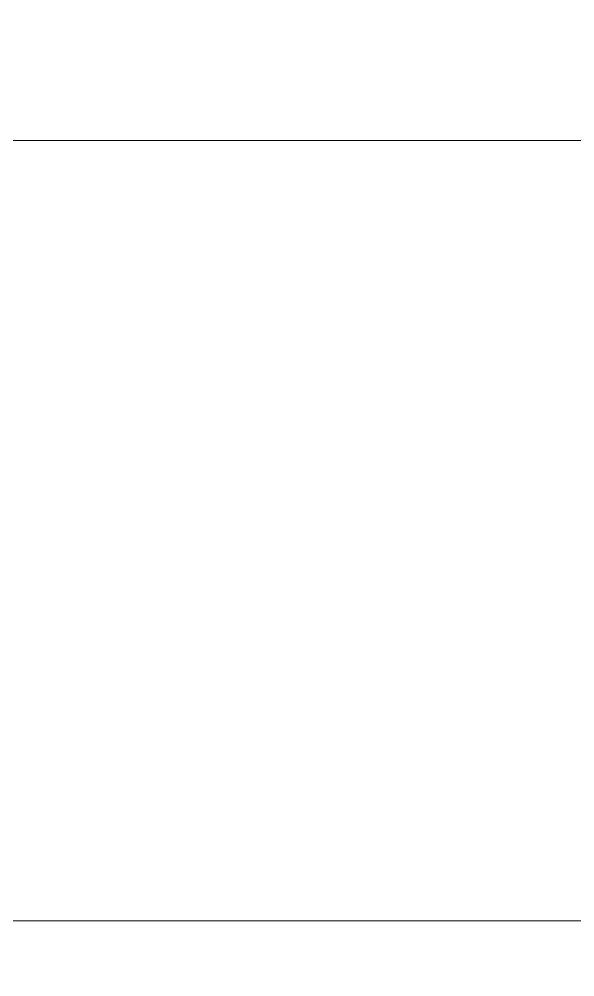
# Model space of a CAD drawing. Header units: millimetres. Extents: x -390 to 773, y -263 to 188.
# Drawn here: x 350.4 to 386, y -196.1 to -134.7 of the extents above; entities that cross this region are included whole.
import ezdxf

# ---------------------------------------------------------------- set-up
doc = ezdxf.new("R2010")
doc.units = ezdxf.units.MM
doc.header["$MEASUREMENT"] = 0
doc.layers.add('Layer 1', color=7, linetype='Continuous')

msp = doc.modelspace()

# ---------------------------------------------------------------- linework, layer by layer
at = {"layer": 'Layer 1', "color": 140, "lineweight": 18}
msp.add_open_spline([(150.1144, -192.49), (150.1144, -192.49), (150.1144, -145.6684), (150.1144, -145.6684), (150.1144, -145.6684), (150.1144, -145.6684), (150.0709, -142.6385), (153.3799, -142.49), (153.3799, -142.49), (153.3799, -142.49), (155.6145, -142.49), (155.6145, -142.49), (155.6145, -142.49), (155.6145, -142.49), (155.6145, -171.8706), (155.6145, -171.8706), (155.6145, -171.8706), (155.6145, -171.8706), (159.6145, -171.8706), (159.6145, -171.8706), (159.6145, -171.8706), (159.6145, -171.8706), (159.6145, -142.49), (159.6145, -142.49), (159.6145, -142.49), (159.6145, -142.49), (302.6146, -142.49), (302.6146, -142.49), (302.6146, -142.49), (302.6146, -142.49), (302.6146, -141.7025), (302.6146, -141.7025), (302.6146, -141.7025), (302.6146, -141.7025), (315.1467, -134.7134), (332.6146, -141.6368), (332.6146, -141.6368), (332.6146, -141.6368), (332.6146, -142.49), (332.6146, -142.49), (332.6146, -142.49), (332.6146, -142.49), (475.6146, -142.49), (475.6146, -142.49), (475.6146, -142.49), (475.6146, -142.49), (475.6146, -171.8706), (475.6146, -171.8706), (475.6146, -171.8706), (475.6146, -171.8706), (479.6146, -171.8706), (479.6146, -171.8706), (479.6146, -171.8706), (479.6146, -171.8706), (479.6146, -142.49), (479.6146, -142.49), (479.6146, -142.49), (479.6146, -142.49), (481.855, -142.49), (481.855, -142.49), (481.855, -142.49), (481.855, -142.49), (484.721, -142.3469), (485.1145, -145.5984), (485.1145, -145.5984), (485.1145, -145.5984), (485.1146, -192.49), (485.1146, -192.49), (485.1146, -192.49), (485.1146, -192.49), (436.7013, -192.49), (436.7013, -192.49), (436.7013, -192.49), (436.7013, -192.49), (436.7013, -196.09), (436.7013, -196.09), (436.7013, -196.09), (436.7013, -196.09), (406.7012, -196.09), (406.7012, -196.09), (406.7012, -196.09), (406.7012, -196.09), (406.7012, -192.49), (406.7012, -192.49), (406.7012, -192.49), (406.7012, -192.49), (332.6146, -192.49), (332.6146, -192.49), (332.6146, -192.49), (332.6146, -192.49), (332.6146, -196.09), (332.6146, -196.09), (332.6146, -196.09), (332.6146, -196.09), (302.6146, -196.09), (302.6146, -196.09), (302.6146, -196.09), (302.6146, -196.09), (302.6146, -192.49), (302.6146, -192.49), (302.6146, -192.49), (302.6146, -192.49), (228.5381, -192.49), (228.5381, -192.49), (228.5381, -192.49), (228.5381, -192.49), (228.5381, -196.09), (228.5381, -196.09), (228.5381, -196.09), (228.5381, -196.09), (198.5381, -196.09), (198.5381, -196.09), (198.5381, -196.09), (198.5381, -196.09), (198.5381, -192.49), (198.5381, -192.49), (198.5381, -192.49), (198.5381, -192.49), (150.1144, -192.49), (150.1144, -192.49)], degree=3, knots=[0, 0, 0, 0, 0.0322581, 0.0322581, 0.0322581, 0.0322581, 0.0645161, 0.0645161, 0.0645161, 0.0645161, 0.0967742, 0.0967742, 0.0967742, 0.0967742, 0.1290323, 0.1290323, 0.1290323, 0.1290323, 0.1612903, 0.1612903, 0.1612903, 0.1612903, 0.1935484, 0.1935484, 0.1935484, 0.1935484, 0.2258065, 0.2258065, 0.2258065, 0.2258065, 0.2580645, 0.2580645, 0.2580645, 0.2580645, 0.2903226, 0.2903226, 0.2903226, 0.2903226, 0.3225806, 0.3225806, 0.3225806, 0.3225806, 0.3548387, 0.3548387, 0.3548387, 0.3548387, 0.3870968, 0.3870968, 0.3870968, 0.3870968, 0.4193548, 0.4193548, 0.4193548, 0.4193548, 0.4516129, 0.4516129, 0.4516129, 0.4516129, 0.483871, 0.483871, 0.483871, 0.483871, 0.516129, 0.516129, 0.516129, 0.516129, 0.5483871, 0.5483871, 0.5483871, 0.5483871, 0.5806452, 0.5806452, 0.5806452, 0.5806452, 0.6129032, 0.6129032, 0.6129032, 0.6129032, 0.6451613, 0.6451613, 0.6451613, 0.6451613, 0.6774194, 0.6774194, 0.6774194, 0.6774194, 0.7096774, 0.7096774, 0.7096774, 0.7096774, 0.7419355, 0.7419355, 0.7419355, 0.7419355, 0.7741935, 0.7741935, 0.7741935, 0.7741935, 0.8064516, 0.8064516, 0.8064516, 0.8064516, 0.8387097, 0.8387097, 0.8387097, 0.8387097, 0.8709677, 0.8709677, 0.8709677, 0.8709677, 0.9032258, 0.9032258, 0.9032258, 0.9032258, 0.9354839, 0.9354839, 0.9354839, 0.9354839, 1, 1, 1, 1], dxfattribs=at)

doc.saveas('drawing.dxf')
